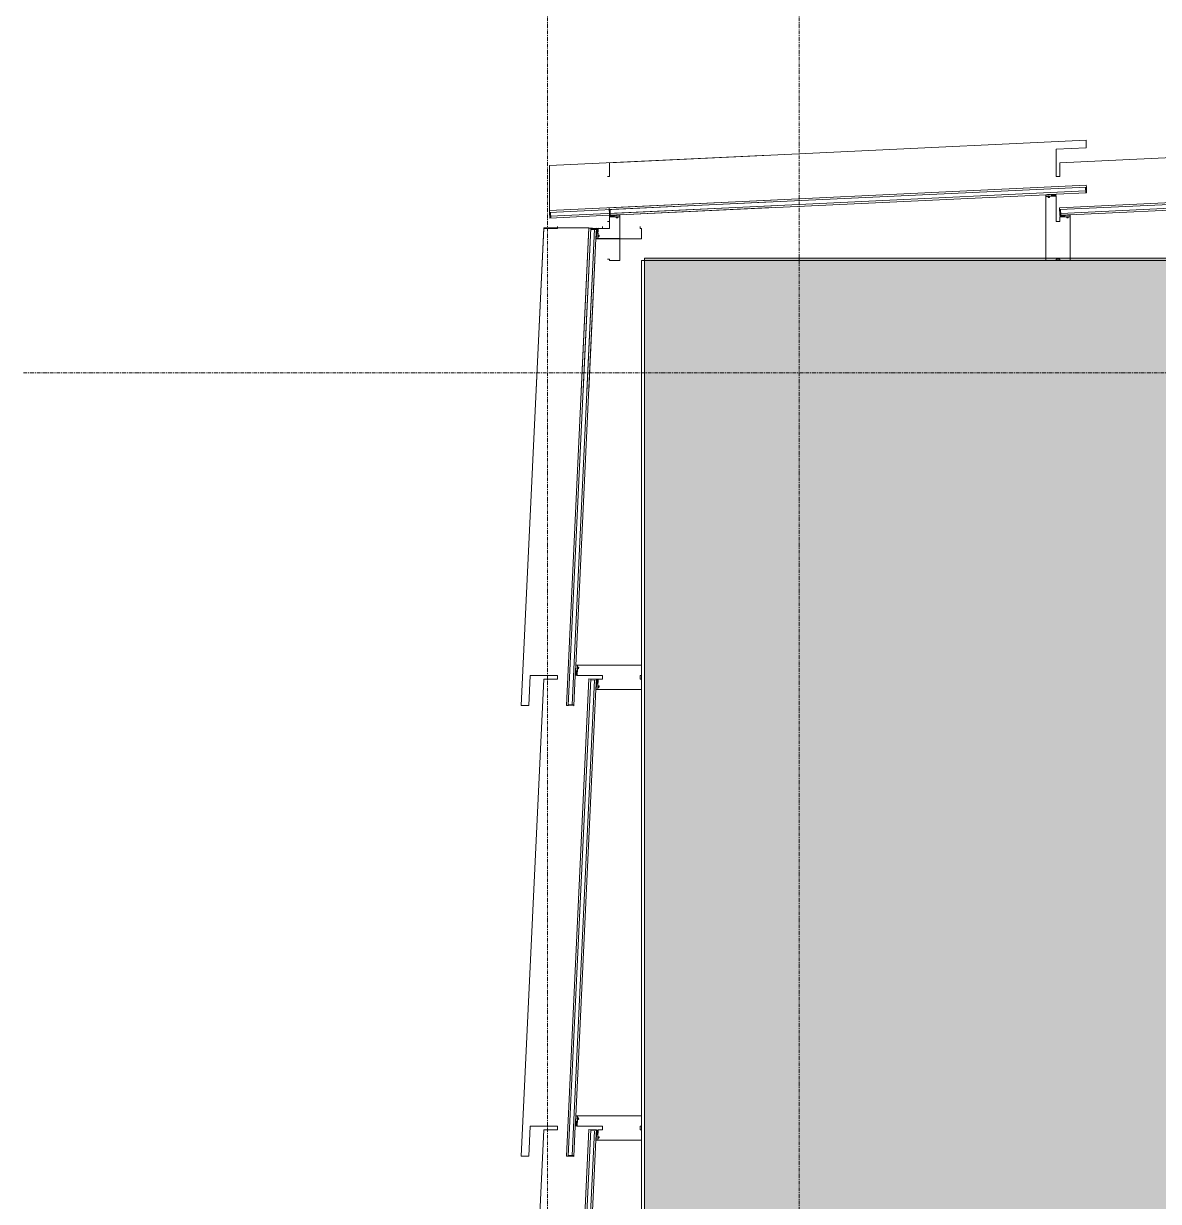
# Model space of a CAD drawing. Header units: inches. Extents: x -203 to 2905, y -968 to 768.
# Drawn here: x -203 to -51.9, y 454.9 to 611.7 of the extents above; entities that cross this region are included whole.
import ezdxf

# ---------------------------------------------------------------- set-up
doc = ezdxf.new("R2010")
doc.units = ezdxf.units.IN
doc.header["$MEASUREMENT"] = 0
doc.linetypes.add('Grid Line 1_2_', pattern=[0.875, 0.5, -0.125, 0.125, -0.125])
for name, color, linetype, lineweight in [('A-DETL-GENF', 92, 'Continuous', 9), ('A-DETL-THIN', 151, 'Continuous', 9), ('A-Glaz-Exst', 7, 'Continuous', 9), ('Jenner and Block 11fl_BB_dwg', 8, 'Continuous', 9), ('S-GRID', 1, 'Continuous', 9)]:
    doc.layers.add(name, color=color, linetype=linetype, lineweight=lineweight)

# ---------------------------------------------------------------- blocks, each defined once
blk = doc.blocks.new('Jenner and Block 11fl_BB_dwg_CW-60-5551900-LEVEL 11 CONSTRUCTION PLAN')
at = {"layer": 'A-Glaz-Exst'}
for p, q in [((12.2, 3.66), (9.21, -59.64)), ((12.71, 3.76), (9.71, -59.79)), ((12.7, 3.64), (11.95, 3.67)), ((11.38, -1.22), (11.47, -1.22)), ((11.38, -1.27), (11.46, -1.27)), ((11.51, -0.25), (11.47, -1.19)), ((11.69, -0.87), (11.49, -0.86)), ((11.68, -1.41), (11.69, -1.41)), ((11.68, -1.46), (11.68, -1.46)), ((11.68, -1.51), (11.68, -1.51)), ((11.68, -1.55), (11.68, -1.55)), ((11.69, -1.18), (11.7, -1.18)), ((11.69, -1.23), (11.7, -1.23)), ((11.69, -1.27), (11.69, -1.27)), ((11.69, -1.32), (11.69, -1.32)), ((11.69, -1.37), (11.69, -1.37)), ((11.7, -0.99), (11.71, -0.99)), ((11.7, -1.04), (11.7, -1.04)), ((11.7, -1.09), (11.7, -1.09)), ((11.7, -1.13), (11.7, -1.13)), ((11.71, -0.9), (11.71, -0.9)), ((11.71, -0.95), (11.71, -0.95)), ((2.96, -1.63), (11.5, -1.63)), ((11.67, -1.6), (11.68, -1.6)), ((8.67, -58.72), (8.75, -58.73)), ((8.67, -58.77), (8.75, -58.78)), ((8.94, -59.13), (8.74, -59.12)), ((8.96, -59.05), (8.97, -59.05)), ((8.96, -59.1), (8.96, -59.1)), ((8.97, -58.82), (8.98, -58.82)), ((8.97, -58.86), (8.97, -58.86)), ((8.97, -58.91), (8.97, -58.91)), ((8.97, -58.96), (8.97, -58.96)), ((8.96, -59), (8.97, -59)), ((8.98, -58.58), (8.99, -58.58)), ((8.98, -58.63), (8.99, -58.63)), ((8.98, -58.68), (8.98, -58.68)), ((8.98, -58.72), (8.98, -58.72)), ((8.98, -58.77), (8.98, -58.77)), ((8.99, -58.4), (9, -58.4)), ((8.99, -58.44), (8.99, -58.44)), ((8.99, -58.49), (8.99, -58.49)), ((8.99, -58.54), (8.99, -58.54)), ((8.96, -59.63), (9.71, -59.67))]:
    blk.add_line(p, q, dxfattribs=at)
at = {"layer": 'A-Glaz-Exst', "flags": 128}
for points in [[(9.95, -59.8), (12.95, 3.75), (12.7, 3.76), (11.95, 3.8), (11.76, -0.26), (11.7, -1.58), (9.02, -58.42), (8.96, -59.75), (9.95, -59.8)], [(14.14, 0), (14.14, -0.26), (17.76, -0.26), (17.95, 3.75), (18.96, 3.75), (15.96, -59.75), (14.14, -59.75), (14.14, -60)], [(2.96, -0.25), (3.14, -0.25), (3.14, 0)], [(11.56, -0.25), (8.14, -0.25), (8.14, 0), (8.14, -0.25)], [(11.44, -1.19), (11.42, -1.18), (11.42, -1.15), (11.35, -1.14), (11.32, -1.19), (11.31, -1.24), (11.32, -1.29), (11.34, -1.34), (11.41, -1.35), (11.41, -1.31), (11.44, -1.31)], [(11.49, -0.87), (11.47, -1.19), (11.41, -1.19), (11.41, -1.16), (11.38, -1.16), (11.33, -1.22), (11.32, -1.24), (11.33, -1.27), (11.37, -1.33), (11.4, -1.34), (11.4, -1.31), (11.47, -1.31), (11.46, -1.34)], [(11.45, -1.62), (11.47, -1.31), (11.45, -1.62), (11.65, -1.62)], [(8.97, -58.38), (8.71, -58.38), (2.96, -58.38), (2.96, -59.75), (2.96, -58.37)], [(8.75, -58.81), (8.71, -59.75), (8.14, -59.75), (8.14, -60)], [(8.72, -58.81), (8.7, -58.81), (8.7, -58.85), (8.62, -58.85), (8.6, -58.8), (8.6, -58.75), (8.61, -58.69), (8.63, -58.65), (8.71, -58.65), (8.71, -58.69), (8.73, -58.69)], [(8.74, -59.13), (8.75, -58.81), (8.69, -58.81), (8.68, -58.84), (8.65, -58.84), (8.61, -58.77), (8.61, -58.75), (8.62, -58.72), (8.66, -58.66), (8.69, -58.66), (8.69, -58.69), (8.76, -58.69), (8.77, -58.38)], [(8.76, -58.69), (8.77, -58.38), (8.76, -58.69), (8.76, -58.66)], [(2.96, -59.75), (3.14, -59.75), (3.14, -60)]]:
    blk.add_lwpolyline(points, dxfattribs=at)
at = {"layer": 'A-Glaz-Exst'}
for centre, radius, start, end in [((11.38, -1.25), 0.0249, 87.3555, 177.3555), ((11.38, -1.25), 0.0249, 177.3555, 267.3555), ((11.44, -1.16), 0.0305, 271.5516, 353.6896), ((11.43, -1.34), 0.0305, 1.0214, 83.1594), ((11.47, -1.25), 0.0249, 267.3555, 357.3555), ((11.47, -1.25), 0.0249, 357.3555, 87.3555), ((11.63, -0.5), 0.258, 238.8655, 297.0089), ((11.62, -0.6), 0.258, 238.8655, 297.0089), ((11.64, -0.31), 0.258, 238.8655, 297.0089), ((11.63, -0.41), 0.258, 238.8655, 297.0089), ((11.65, -0.03), 0.258, 238.8655, 297.0089), ((11.64, -0.12), 0.258, 238.8655, 297.0089), ((11.64, -0.22), 0.258, 238.8655, 297.0089), ((11.68, -1.53), 0.0234, 87.297, 267.297), ((11.69, -1.34), 0.0234, 87.297, 267.297), ((11.68, -1.44), 0.0234, 87.297, 267.297), ((11.7, -1.16), 0.0234, 87.297, 267.297), ((11.69, -1.25), 0.0234, 87.297, 267.297), ((11.7, -0.97), 0.0234, 87.297, 267.297), ((11.7, -1.06), 0.0234, 87.297, 267.297), ((11.68, -1.48), 0.0234, 267.297, 87.297), ((11.68, -1.58), 0.0234, 15.8834, 87.297), ((11.71, -0.88), 0.0234, 175.8685, 267.297), ((11.69, -1.3), 0.0234, 267.297, 87.297), ((11.69, -1.39), 0.0234, 267.297, 87.297), ((11.71, -1.02), 0.0234, 267.297, 87.297), ((11.7, -1.11), 0.0234, 267.297, 87.297), ((11.7, -1.2), 0.0234, 267.297, 87.297), ((11.71, -0.92), 0.0234, 267.297, 87.297), ((11.67, -1.62), 0.0234, 87.297, 177.7828), ((11.67, -1.62), 0.0234, 87.297, 177.2547), ((11.68, -1.58), 0.0238, 260.3836, 353.7904), ((11.68, -1.58), 0.0234, 267.297, 1.6464), ((8.67, -58.75), 0.0249, 87.3502, 177.3502), ((8.67, -58.75), 0.0249, 177.3502, 267.3502), ((8.72, -58.84), 0.0305, 1.0161, 83.1541), ((8.83, -59.72), 0.34, 65.4949, 108.6593), ((8.83, -59.81), 0.34, 66.2438, 109.3942), ((8.83, -59.89), 0.34, 67.0021, 110.133), ((8.73, -58.66), 0.0305, 271.5463, 353.6844), ((8.83, -59.55), 0.34, 63.9852, 107.2002), ((8.83, -59.64), 0.34, 64.7421, 107.928), ((8.75, -58.75), 0.0249, 357.3502, 87.3502), ((8.75, -58.75), 0.0249, 267.3502, 357.3502), ((8.97, -58.93), 0.0234, 87.3355, 267.3355), ((8.96, -59.03), 0.0234, 87.3355, 267.3355), ((8.96, -59.12), 0.0234, 87.3355, 193.174), ((8.98, -58.75), 0.0234, 87.3355, 267.3355), ((8.97, -58.84), 0.0234, 87.3355, 267.3355), ((8.99, -58.56), 0.0234, 87.3355, 267.3355), ((8.98, -58.65), 0.0234, 87.3355, 267.3355), ((8.96, -59.07), 0.0234, 267.3355, 87.3355), ((8.99, -58.37), 0.0234, 190.1274, 267.3355), ((8.99, -58.37), 0.0234, 190.6265, 267.3355), ((8.99, -58.47), 0.0234, 87.3355, 267.3355), ((8.97, -58.89), 0.0234, 267.3355, 87.3355), ((8.97, -58.98), 0.0234, 267.3355, 87.3355), ((8.98, -58.7), 0.0234, 267.3355, 87.3355), ((8.98, -58.79), 0.0234, 267.3355, 87.3355), ((9, -58.42), 0.0238, 0.8421, 94.2489), ((9, -58.42), 0.0234, 267.3355, 87.3355), ((8.99, -58.51), 0.0234, 267.3355, 87.3355), ((8.99, -58.61), 0.0234, 267.3355, 87.3355), ((8.83, -59.98), 0.34, 67.7305, 110.8758), ((8.83, -60.07), 0.34, 68.4686, 111.6228)]:
    blk.add_arc(centre, radius, start, end, dxfattribs=at)
blk = doc.blocks.new('Jenner and Block 11fl_BB_dwg_CW-60-V3-LEVEL 11 CONSTRUCTION PLAN')
at = {"layer": 'A-Glaz-Exst'}
for p, q in [((12.2, 3.66), (9.21, -59.64)), ((12.71, 3.76), (9.71, -59.79)), ((12.7, 3.64), (11.95, 3.67)), ((11.38, -1.22), (11.47, -1.22)), ((11.38, -1.27), (11.46, -1.27)), ((11.51, -0.25), (11.47, -1.19)), ((11.69, -0.87), (11.49, -0.86)), ((11.68, -1.41), (11.69, -1.41)), ((11.68, -1.46), (11.68, -1.46)), ((11.68, -1.51), (11.68, -1.51)), ((11.68, -1.55), (11.68, -1.55)), ((11.69, -1.18), (11.7, -1.18)), ((11.69, -1.23), (11.7, -1.23)), ((11.69, -1.27), (11.69, -1.27)), ((11.69, -1.32), (11.69, -1.32)), ((11.69, -1.37), (11.69, -1.37)), ((11.7, -0.99), (11.71, -0.99)), ((11.7, -1.04), (11.7, -1.04)), ((11.7, -1.09), (11.7, -1.09)), ((11.7, -1.13), (11.7, -1.13)), ((11.71, -0.9), (11.71, -0.9)), ((11.71, -0.95), (11.71, -0.95)), ((11.67, -1.6), (11.68, -1.6)), ((8.67, -58.72), (8.75, -58.73)), ((8.67, -58.77), (8.75, -58.78)), ((8.94, -59.13), (8.74, -59.12)), ((8.96, -59.05), (8.97, -59.05)), ((8.96, -59.1), (8.96, -59.1)), ((8.97, -58.82), (8.98, -58.82)), ((8.97, -58.86), (8.97, -58.86)), ((8.97, -58.91), (8.97, -58.91)), ((8.97, -58.96), (8.97, -58.96)), ((8.96, -59), (8.97, -59)), ((8.98, -58.58), (8.99, -58.58)), ((8.98, -58.63), (8.99, -58.63)), ((8.98, -58.68), (8.98, -58.68)), ((8.98, -58.72), (8.98, -58.72)), ((8.98, -58.77), (8.98, -58.77)), ((8.99, -58.4), (9, -58.4)), ((8.99, -58.44), (8.99, -58.44)), ((8.99, -58.49), (8.99, -58.49)), ((8.99, -58.54), (8.99, -58.54)), ((8.96, -59.63), (9.71, -59.67))]:
    blk.add_line(p, q, dxfattribs=at)
at = {"layer": 'A-Glaz-Exst', "flags": 128}
for points in [[(9.95, -59.8), (12.95, 3.75), (12.7, 3.76), (11.95, 3.8), (11.76, -0.26), (11.7, -1.58), (9.02, -58.42), (8.96, -59.75), (9.95, -59.8)], [(14.14, 0), (14.14, -0.26), (17.76, -0.26), (17.95, 3.75), (18.96, 3.75), (15.96, -59.75), (14.14, -59.75), (14.14, -60)], [(2.96, -0.25), (3.14, -0.25), (3.14, 0)], [(11.56, -0.25), (8.14, -0.25), (8.14, 0), (8.14, -0.25)], [(2.96, -1.63), (2.96, -0.25), (2.96, -1.63), (11.5, -1.63)], [(11.44, -1.19), (11.42, -1.18), (11.42, -1.15), (11.35, -1.14), (11.32, -1.19), (11.31, -1.24), (11.32, -1.29), (11.34, -1.34), (11.41, -1.35), (11.41, -1.31), (11.44, -1.31)], [(11.49, -0.87), (11.47, -1.19), (11.41, -1.19), (11.41, -1.16), (11.38, -1.16), (11.33, -1.22), (11.32, -1.24), (11.33, -1.27), (11.37, -1.33), (11.4, -1.34), (11.4, -1.31), (11.47, -1.31), (11.46, -1.34)], [(11.45, -1.62), (11.47, -1.31), (11.45, -1.62), (11.65, -1.62)], [(8.97, -58.38), (8.71, -58.38), (2.96, -58.38), (2.96, -59.75), (2.96, -58.37)], [(8.75, -58.81), (8.71, -59.75), (8.14, -59.75), (8.14, -60)], [(8.72, -58.81), (8.7, -58.81), (8.7, -58.85), (8.62, -58.85), (8.6, -58.8), (8.6, -58.75), (8.61, -58.69), (8.63, -58.65), (8.71, -58.65), (8.71, -58.69), (8.73, -58.69)], [(8.74, -59.13), (8.75, -58.81), (8.69, -58.81), (8.68, -58.84), (8.65, -58.84), (8.61, -58.77), (8.61, -58.75), (8.62, -58.72), (8.66, -58.66), (8.69, -58.66), (8.69, -58.69), (8.76, -58.69), (8.77, -58.38)], [(8.76, -58.69), (8.77, -58.38), (8.76, -58.69), (8.76, -58.66)], [(2.96, -59.75), (3.14, -59.75), (3.14, -60)]]:
    blk.add_lwpolyline(points, dxfattribs=at)
at = {"layer": 'A-Glaz-Exst'}
for centre, radius, start, end in [((11.38, -1.25), 0.0249, 87.3555, 177.3555), ((11.38, -1.25), 0.0249, 177.3555, 267.3555), ((11.44, -1.16), 0.0305, 271.5516, 353.6896), ((11.43, -1.34), 0.0305, 1.0214, 83.1594), ((11.47, -1.25), 0.0249, 267.3555, 357.3555), ((11.47, -1.25), 0.0249, 357.3555, 87.3555), ((11.63, -0.5), 0.258, 238.8655, 297.0089), ((11.62, -0.6), 0.258, 238.8655, 297.0089), ((11.64, -0.31), 0.258, 238.8655, 297.0089), ((11.63, -0.41), 0.258, 238.8655, 297.0089), ((11.65, -0.03), 0.258, 238.8655, 297.0089), ((11.64, -0.12), 0.258, 238.8655, 297.0089), ((11.64, -0.22), 0.258, 238.8655, 297.0089), ((11.68, -1.53), 0.0234, 87.297, 267.297), ((11.69, -1.34), 0.0234, 87.297, 267.297), ((11.68, -1.44), 0.0234, 87.297, 267.297), ((11.7, -1.16), 0.0234, 87.297, 267.297), ((11.69, -1.25), 0.0234, 87.297, 267.297), ((11.7, -0.97), 0.0234, 87.297, 267.297), ((11.7, -1.06), 0.0234, 87.297, 267.297), ((11.68, -1.48), 0.0234, 267.297, 87.297), ((11.68, -1.58), 0.0234, 15.8834, 87.297), ((11.71, -0.88), 0.0234, 175.8685, 267.297), ((11.69, -1.3), 0.0234, 267.297, 87.297), ((11.69, -1.39), 0.0234, 267.297, 87.297), ((11.71, -1.02), 0.0234, 267.297, 87.297), ((11.7, -1.11), 0.0234, 267.297, 87.297), ((11.7, -1.2), 0.0234, 267.297, 87.297), ((11.71, -0.92), 0.0234, 267.297, 87.297), ((11.67, -1.62), 0.0234, 87.297, 177.7828), ((11.67, -1.62), 0.0234, 87.297, 177.2547), ((11.68, -1.58), 0.0238, 260.3836, 353.7904), ((11.68, -1.58), 0.0234, 267.297, 1.6464), ((8.67, -58.75), 0.0249, 87.3502, 177.3502), ((8.67, -58.75), 0.0249, 177.3502, 267.3502), ((8.72, -58.84), 0.0305, 1.0161, 83.1541), ((8.83, -59.72), 0.34, 65.4949, 108.6593), ((8.83, -59.81), 0.34, 66.2438, 109.3942), ((8.83, -59.89), 0.34, 67.0021, 110.133), ((8.73, -58.66), 0.0305, 271.5463, 353.6844), ((8.83, -59.55), 0.34, 63.9852, 107.2002), ((8.83, -59.64), 0.34, 64.7421, 107.928), ((8.75, -58.75), 0.0249, 357.3502, 87.3502), ((8.75, -58.75), 0.0249, 267.3502, 357.3502), ((8.97, -58.93), 0.0234, 87.3355, 267.3355), ((8.96, -59.03), 0.0234, 87.3355, 267.3355), ((8.96, -59.12), 0.0234, 87.3355, 193.174), ((8.98, -58.75), 0.0234, 87.3355, 267.3355), ((8.97, -58.84), 0.0234, 87.3355, 267.3355), ((8.99, -58.56), 0.0234, 87.3355, 267.3355), ((8.98, -58.65), 0.0234, 87.3355, 267.3355), ((8.96, -59.07), 0.0234, 267.3355, 87.3355), ((8.99, -58.37), 0.0234, 190.1274, 267.3355), ((8.99, -58.37), 0.0234, 190.6265, 267.3355), ((8.99, -58.47), 0.0234, 87.3355, 267.3355), ((8.97, -58.89), 0.0234, 267.3355, 87.3355), ((8.97, -58.98), 0.0234, 267.3355, 87.3355), ((8.98, -58.7), 0.0234, 267.3355, 87.3355), ((8.98, -58.79), 0.0234, 267.3355, 87.3355), ((9, -58.42), 0.0238, 0.8421, 94.2489), ((9, -58.42), 0.0234, 267.3355, 87.3355), ((8.99, -58.51), 0.0234, 267.3355, 87.3355), ((8.99, -58.61), 0.0234, 267.3355, 87.3355), ((8.83, -59.98), 0.34, 67.7305, 110.8758), ((8.83, -60.07), 0.34, 68.4686, 111.6228)]:
    blk.add_arc(centre, radius, start, end, dxfattribs=at)
blk = doc.blocks.new('Jenner and Block 11fl_BB_dwg_CW-60-V2-LEVEL 11 CONSTRUCTION PLAN')
at = {"layer": 'A-Glaz-Exst'}
for p, q in [((12.2, 3.66), (9.21, -59.64)), ((12.71, 3.76), (9.71, -59.79)), ((12.7, 3.64), (11.95, 3.67)), ((11.38, -1.22), (11.47, -1.22)), ((11.38, -1.27), (11.46, -1.27)), ((11.51, -0.25), (11.47, -1.19)), ((11.69, -0.87), (11.49, -0.86)), ((11.68, -1.41), (11.69, -1.41)), ((11.68, -1.46), (11.68, -1.46)), ((11.68, -1.51), (11.68, -1.51)), ((11.68, -1.55), (11.68, -1.55)), ((11.69, -1.18), (11.7, -1.18)), ((11.69, -1.23), (11.7, -1.23)), ((11.69, -1.27), (11.69, -1.27)), ((11.69, -1.32), (11.69, -1.32)), ((11.69, -1.37), (11.69, -1.37)), ((11.7, -0.99), (11.71, -0.99)), ((11.7, -1.04), (11.7, -1.04)), ((11.7, -1.09), (11.7, -1.09)), ((11.7, -1.13), (11.7, -1.13)), ((11.71, -0.9), (11.71, -0.9)), ((11.71, -0.95), (11.71, -0.95)), ((11.67, -1.6), (11.68, -1.6)), ((8.67, -58.72), (8.75, -58.73)), ((8.67, -58.77), (8.75, -58.78)), ((8.94, -59.13), (8.74, -59.12)), ((8.96, -59.05), (8.97, -59.05)), ((8.96, -59.1), (8.96, -59.1)), ((8.97, -58.82), (8.98, -58.82)), ((8.97, -58.86), (8.97, -58.86)), ((8.97, -58.91), (8.97, -58.91)), ((8.97, -58.96), (8.97, -58.96)), ((8.96, -59), (8.97, -59)), ((8.98, -58.58), (8.99, -58.58)), ((8.98, -58.63), (8.99, -58.63)), ((8.98, -58.68), (8.98, -58.68)), ((8.98, -58.72), (8.98, -58.72)), ((8.98, -58.77), (8.98, -58.77)), ((8.99, -58.4), (9, -58.4)), ((8.99, -58.44), (8.99, -58.44)), ((8.99, -58.49), (8.99, -58.49)), ((8.99, -58.54), (8.99, -58.54)), ((8.96, -59.63), (9.71, -59.67))]:
    blk.add_line(p, q, dxfattribs=at)
at = {"layer": 'A-Glaz-Exst', "flags": 128}
for points in [[(9.95, -59.8), (12.95, 3.75), (12.7, 3.76), (11.95, 3.8), (11.76, -0.26), (11.7, -1.58), (9.02, -58.42), (8.96, -59.75), (9.95, -59.8)], [(14.14, 0), (14.14, -0.26), (17.76, -0.26), (17.95, 3.75), (18.96, 3.75), (15.96, -59.75), (14.14, -59.75), (14.14, -60)], [(2.96, -0.25), (3.14, -0.25), (3.14, 0)], [(11.56, -0.25), (8.14, -0.25), (8.14, 0), (8.14, -0.25)], [(2.96, -1.63), (2.96, -0.25), (2.96, -1.63), (11.5, -1.63)], [(11.44, -1.19), (11.42, -1.18), (11.42, -1.15), (11.35, -1.14), (11.32, -1.19), (11.31, -1.24), (11.32, -1.29), (11.34, -1.34), (11.41, -1.35), (11.41, -1.31), (11.44, -1.31)], [(11.49, -0.87), (11.47, -1.19), (11.41, -1.19), (11.41, -1.16), (11.38, -1.16), (11.33, -1.22), (11.32, -1.24), (11.33, -1.27), (11.37, -1.33), (11.4, -1.34), (11.4, -1.31), (11.47, -1.31), (11.46, -1.34)], [(11.45, -1.62), (11.47, -1.31), (11.45, -1.62), (11.65, -1.62)], [(8.97, -58.38), (8.71, -58.38), (2.96, -58.38), (2.96, -59.75), (2.96, -58.37)], [(8.75, -58.81), (8.71, -59.75), (8.14, -59.75), (8.14, -60)], [(8.72, -58.81), (8.7, -58.81), (8.7, -58.85), (8.62, -58.85), (8.6, -58.8), (8.6, -58.75), (8.61, -58.69), (8.63, -58.65), (8.71, -58.65), (8.71, -58.69), (8.73, -58.69)], [(8.74, -59.13), (8.75, -58.81), (8.69, -58.81), (8.68, -58.84), (8.65, -58.84), (8.61, -58.77), (8.61, -58.75), (8.62, -58.72), (8.66, -58.66), (8.69, -58.66), (8.69, -58.69), (8.76, -58.69), (8.77, -58.38)], [(8.76, -58.69), (8.77, -58.38), (8.76, -58.69), (8.76, -58.66)], [(2.96, -59.75), (3.14, -59.75), (3.14, -60)]]:
    blk.add_lwpolyline(points, dxfattribs=at)
at = {"layer": 'A-Glaz-Exst'}
for centre, radius, start, end in [((11.38, -1.25), 0.0249, 87.3555, 177.3555), ((11.38, -1.25), 0.0249, 177.3555, 267.3555), ((11.44, -1.16), 0.0305, 271.5516, 353.6896), ((11.43, -1.34), 0.0305, 1.0214, 83.1594), ((11.47, -1.25), 0.0249, 267.3555, 357.3555), ((11.47, -1.25), 0.0249, 357.3555, 87.3555), ((11.63, -0.5), 0.258, 238.8655, 297.0089), ((11.62, -0.6), 0.258, 238.8655, 297.0089), ((11.64, -0.31), 0.258, 238.8655, 297.0089), ((11.63, -0.41), 0.258, 238.8655, 297.0089), ((11.65, -0.03), 0.258, 238.8655, 297.0089), ((11.64, -0.12), 0.258, 238.8655, 297.0089), ((11.64, -0.22), 0.258, 238.8655, 297.0089), ((11.68, -1.53), 0.0234, 87.297, 267.297), ((11.69, -1.34), 0.0234, 87.297, 267.297), ((11.68, -1.44), 0.0234, 87.297, 267.297), ((11.7, -1.16), 0.0234, 87.297, 267.297), ((11.69, -1.25), 0.0234, 87.297, 267.297), ((11.7, -0.97), 0.0234, 87.297, 267.297), ((11.7, -1.06), 0.0234, 87.297, 267.297), ((11.68, -1.48), 0.0234, 267.297, 87.297), ((11.68, -1.58), 0.0234, 15.8834, 87.297), ((11.71, -0.88), 0.0234, 175.8685, 267.297), ((11.69, -1.3), 0.0234, 267.297, 87.297), ((11.69, -1.39), 0.0234, 267.297, 87.297), ((11.71, -1.02), 0.0234, 267.297, 87.297), ((11.7, -1.11), 0.0234, 267.297, 87.297), ((11.7, -1.2), 0.0234, 267.297, 87.297), ((11.71, -0.92), 0.0234, 267.297, 87.297), ((11.67, -1.62), 0.0234, 87.297, 177.7828), ((11.67, -1.62), 0.0234, 87.297, 177.2547), ((11.68, -1.58), 0.0238, 260.3836, 353.7904), ((11.68, -1.58), 0.0234, 267.297, 1.6464), ((8.67, -58.75), 0.0249, 87.3502, 177.3502), ((8.67, -58.75), 0.0249, 177.3502, 267.3502), ((8.72, -58.84), 0.0305, 1.0161, 83.1541), ((8.83, -59.72), 0.34, 65.4949, 108.6593), ((8.83, -59.81), 0.34, 66.2438, 109.3942), ((8.83, -59.89), 0.34, 67.0021, 110.133), ((8.73, -58.66), 0.0305, 271.5463, 353.6844), ((8.83, -59.55), 0.34, 63.9852, 107.2002), ((8.83, -59.64), 0.34, 64.7421, 107.928), ((8.75, -58.75), 0.0249, 357.3502, 87.3502), ((8.75, -58.75), 0.0249, 267.3502, 357.3502), ((8.97, -58.93), 0.0234, 87.3355, 267.3355), ((8.96, -59.03), 0.0234, 87.3355, 267.3355), ((8.96, -59.12), 0.0234, 87.3355, 193.174), ((8.98, -58.75), 0.0234, 87.3355, 267.3355), ((8.97, -58.84), 0.0234, 87.3355, 267.3355), ((8.99, -58.56), 0.0234, 87.3355, 267.3355), ((8.98, -58.65), 0.0234, 87.3355, 267.3355), ((8.96, -59.07), 0.0234, 267.3355, 87.3355), ((8.99, -58.37), 0.0234, 190.1274, 267.3355), ((8.99, -58.37), 0.0234, 190.6265, 267.3355), ((8.99, -58.47), 0.0234, 87.3355, 267.3355), ((8.97, -58.89), 0.0234, 267.3355, 87.3355), ((8.97, -58.98), 0.0234, 267.3355, 87.3355), ((8.98, -58.7), 0.0234, 267.3355, 87.3355), ((8.98, -58.79), 0.0234, 267.3355, 87.3355), ((9, -58.42), 0.0238, 0.8421, 94.2489), ((9, -58.42), 0.0234, 267.3355, 87.3355), ((8.99, -58.51), 0.0234, 267.3355, 87.3355), ((8.99, -58.61), 0.0234, 267.3355, 87.3355), ((8.83, -59.98), 0.34, 67.7305, 110.8758), ((8.83, -60.07), 0.34, 68.4686, 111.6228)]:
    blk.add_arc(centre, radius, start, end, dxfattribs=at)
blk = doc.blocks.new('Jenner and Block 11fl_BB_dwg-4752473-LEVEL 11 CONSTRUCTION PLAN')
at = {"layer": 'A-Glaz-Exst'}
for p, q in [((-132.88, 586.52), (-132.84, 585.77)), ((-132.85, 586.03), (-103.42, 587.42)), ((-132.82, 586.02), (-132.81, 585.77)), ((-124.08, 585.94), (-125.02, 585.9)), ((-124.39, 586.13), (-124.38, 585.93)), ((-124.36, 586.15), (-124.36, 586.15)), ((-124.32, 586.15), (-124.32, 586.16)), ((-124.27, 586.15), (-124.27, 586.16)), ((-124.22, 586.16), (-124.22, 586.16)), ((-124.18, 586.16), (-124.18, 586.16)), ((-124.13, 586.16), (-124.13, 586.16)), ((-124.08, 586.16), (-124.08, 586.17)), ((-124.04, 586.17), (-124.04, 586.17)), ((-124.04, 585.86), (-124.04, 585.94)), ((-123.99, 586.17), (-123.99, 586.17)), ((-123.99, 585.86), (-123.99, 585.94)), ((-123.94, 586.17), (-123.94, 586.17)), ((-123.9, 586.17), (-123.9, 586.18)), ((-123.85, 586.17), (-123.85, 586.18)), ((-123.8, 586.18), (-123.8, 586.18)), ((-123.76, 586.18), (-123.76, 586.18)), ((-123.71, 586.18), (-123.71, 586.18)), ((-123.66, 586.18), (-123.66, 586.19)), ((-127.5, 584.44), (-128.53, 562.72)), ((-127.01, 584.3), (-128.02, 562.72)), ((-127.51, 584.33), (-126.76, 584.29)), ((-127.01, 584.27), (-126.76, 584.26)), ((-126.77, 583.39), (-126.78, 583.39)), ((-126.78, 583.34), (-126.78, 583.34)), ((-126.78, 583.29), (-126.78, 583.29)), ((-126.76, 583.62), (-126.77, 583.62)), ((-126.76, 583.57), (-126.77, 583.57)), ((-126.77, 583.53), (-126.77, 583.53)), ((-126.77, 583.48), (-126.77, 583.48)), ((-126.77, 583.43), (-126.77, 583.43)), ((-126.76, 583.76), (-126.76, 583.76)), ((-126.76, 583.71), (-126.76, 583.71)), ((-126.76, 583.67), (-126.76, 583.67)), ((-126.73, 583.79), (-126.53, 583.78)), ((-126.47, 583.39), (-126.55, 583.39)), ((-126.46, 583.44), (-126.54, 583.44)), ((-126.78, 583.2), (-126.79, 583.2)), ((-126.78, 583.15), (-126.79, 583.15)), ((-126.79, 583.11), (-126.79, 583.11)), ((-126.79, 583.06), (-126.79, 583.06)), ((-126.78, 583.25), (-126.78, 583.25))]:
    blk.add_line(p, q, dxfattribs=at)
at = {"layer": 'A-Glaz-Exst', "flags": 128}
for points in [[(-103.74, 594.15), (-133.01, 592.77), (-133.01, 586.77), (-103.46, 588.16)], [(-133.01, 586.76), (-133, 586.52), (-103.45, 587.92)], [(-133, 586.52), (-132.96, 585.77), (-125.02, 586.15)], [(-126.55, 583.48), (-126.5, 584.41), (-125.02, 584.41), (-125.02, 586.14), (-123.69, 586.21), (-103.41, 587.17)], [(-126.77, 583.04), (-126.5, 583.04), (-123.64, 583.04), (-123.64, 585.9), (-123.64, 586.16)], [(-124.39, 585.93), (-124.08, 585.94), (-124.08, 585.88), (-124.1, 585.87), (-124.1, 585.84), (-124.03, 585.8), (-124.01, 585.8), (-123.99, 585.81), (-123.93, 585.85), (-123.93, 585.88), (-123.96, 585.88), (-123.96, 585.95), (-123.64, 585.96)], [(-124.08, 585.91), (-124.08, 585.89), (-124.12, 585.89), (-124.11, 585.81), (-124.06, 585.79), (-124.01, 585.79), (-123.96, 585.8), (-123.91, 585.82), (-123.92, 585.9), (-123.95, 585.9), (-123.96, 585.92)], [(-123.96, 585.95), (-123.64, 585.96), (-123.96, 585.95), (-123.93, 585.95)], [(-134.77, 562.85), (-133.75, 584.46), (-127.75, 584.46), (-128.78, 562.72)], [(-127.77, 562.72), (-126.81, 583.08), (-126.75, 584.41), (-127.75, 584.46)], [(-126.53, 583.79), (-126.55, 583.48), (-126.48, 583.47), (-126.48, 583.5), (-126.45, 583.5), (-126.41, 583.43), (-126.4, 583.41), (-126.41, 583.39), (-126.46, 583.32), (-126.49, 583.32), (-126.49, 583.35), (-126.55, 583.36), (-126.57, 583.04)], [(-126.55, 583.36), (-126.57, 583.04), (-126.55, 583.36), (-126.55, 583.33)], [(-126.52, 583.48), (-126.5, 583.48), (-126.49, 583.51), (-126.42, 583.51), (-126.4, 583.46), (-126.39, 583.41), (-126.4, 583.36), (-126.43, 583.31), (-126.5, 583.31), (-126.5, 583.35), (-126.52, 583.35)], [(-120.75, 406.96), (-120.75, 580.15), (112.42, 580.15)]]:
    blk.add_lwpolyline(points, dxfattribs=at)
at = {"layer": 'A-Glaz-Exst'}
for centre, radius, start, end in [((-125.33, 586.02), 0.34, 338.3772, 21.5314), ((-125.25, 586.02), 0.34, 339.1242, 22.2695), ((-125.16, 586.02), 0.34, 339.867, 22.9979), ((-125.08, 586.02), 0.34, 340.6058, 23.7562), ((-124.99, 586.02), 0.34, 341.3407, 24.5051), ((-124.9, 586.02), 0.34, 342.072, 25.2579), ((-124.82, 586.02), 0.34, 342.7998, 26.0148), ((-124.39, 586.15), 0.0234, 256.826, 2.6645), ((-124.34, 586.15), 0.0234, 2.6645, 182.6645), ((-124.29, 586.15), 0.0234, 182.6645, 2.6645), ((-124.25, 586.16), 0.0234, 2.6645, 182.6645), ((-124.2, 586.16), 0.0234, 182.6645, 2.6645), ((-124.15, 586.16), 0.0234, 2.6645, 182.6645), ((-124.11, 586.16), 0.0234, 182.6645, 2.6645), ((-124.11, 585.91), 0.0305, 6.8459, 88.9839), ((-124.06, 586.17), 0.0234, 2.6645, 182.6645), ((-124.01, 586.17), 0.0234, 182.6645, 2.6645), ((-124.02, 585.94), 0.0249, 92.6498, 182.6498), ((-124.01, 585.86), 0.0249, 182.6498, 272.6498), ((-124.02, 585.94), 0.0249, 2.6498, 92.6498), ((-124.01, 585.86), 0.0249, 272.6498, 2.6498), ((-123.97, 586.17), 0.0234, 2.6645, 182.6645), ((-123.92, 585.92), 0.0305, 96.3156, 178.4537), ((-123.92, 586.17), 0.0234, 182.6645, 2.6645), ((-123.87, 586.18), 0.0234, 2.6645, 182.6645), ((-123.83, 586.18), 0.0234, 182.6645, 2.6645), ((-123.78, 586.18), 0.0234, 2.6645, 182.6645), ((-123.73, 586.18), 0.0234, 182.6645, 2.6645), ((-123.69, 586.19), 0.0234, 2.6645, 182.6645), ((-123.69, 586.18), 0.0238, 355.7511, 89.1579), ((-123.64, 586.18), 0.0234, 182.6645, 259.8726), ((-123.64, 586.18), 0.0234, 182.6645, 259.3735), ((-127.22, 585.12), 0.878, 250.8934, 283.712), ((-126.78, 583.27), 0.0234, 87.3355, 267.3355), ((-126.77, 583.46), 0.0234, 87.3355, 267.3355), ((-126.78, 583.36), 0.0234, 87.3355, 267.3355), ((-126.76, 583.64), 0.0234, 87.3355, 267.3355), ((-126.77, 583.55), 0.0234, 87.3355, 267.3355), ((-126.63, 584.21), 0.34, 243.9852, 287.2002), ((-126.76, 583.74), 0.0234, 87.3355, 267.3355), ((-126.78, 583.32), 0.0234, 267.3355, 87.3355), ((-126.63, 584.39), 0.34, 245.4949, 288.6593), ((-126.63, 584.3), 0.34, 244.7421, 287.928), ((-126.77, 583.5), 0.0234, 267.3355, 87.3355), ((-126.77, 583.41), 0.0234, 267.3355, 87.3355), ((-126.63, 584.64), 0.34, 247.7305, 290.8758), ((-126.63, 584.56), 0.34, 247.0021, 290.133), ((-126.63, 584.47), 0.34, 246.2438, 289.3942), ((-126.75, 583.79), 0.0234, 267.3355, 13.174), ((-126.76, 583.69), 0.0234, 267.3355, 87.3355), ((-126.76, 583.6), 0.0234, 267.3355, 87.3355), ((-126.63, 584.73), 0.34, 248.4686, 291.6228), ((-126.55, 583.42), 0.0249, 87.3502, 177.3502), ((-126.55, 583.42), 0.0249, 177.3502, 267.3502), ((-126.52, 583.32), 0.0305, 91.5463, 173.6844), ((-126.51, 583.51), 0.0305, 181.0161, 263.1541), ((-126.46, 583.41), 0.0249, 267.3502, 357.3502), ((-126.46, 583.41), 0.0249, 357.3502, 87.3502), ((-126.79, 583.18), 0.0234, 87.3355, 267.3355), ((-126.79, 583.08), 0.0234, 87.3355, 267.3355), ((-126.79, 583.08), 0.0238, 180.8421, 274.2489), ((-126.79, 583.13), 0.0234, 267.3355, 87.3355), ((-126.79, 583.04), 0.0234, 10.1274, 87.3355), ((-126.79, 583.04), 0.0234, 10.6265, 87.3355), ((-126.78, 583.22), 0.0234, 267.3355, 87.3355)]:
    blk.add_arc(centre, radius, start, end, dxfattribs=at)
at = {"extrusion": (0, 0, -1), "zscale": -1, "rotation": 90.00000000000001}
for p in [(65.27, 577.19), (5.27, 577.19)]:
    blk.add_blockref('Jenner and Block 11fl_BB_dwg_CW-60-V2-LEVEL 11 CONSTRUCTION PLAN', p, dxfattribs=at)
at = {"rotation": 180}
for name, p in [('Jenner and Block 11fl_BB_dwg_CW-60-V3-LEVEL 11 CONSTRUCTION PLAN', (-117.8, 524.65)), ('Jenner and Block 11fl_BB_dwg_CW-60-V3-LEVEL 11 CONSTRUCTION PLAN', (-117.8, 464.65)), ('Jenner and Block 11fl_BB_dwg_CW-60-5551900-LEVEL 11 CONSTRUCTION PLAN', (-117.8, 404.65))]:
    blk.add_blockref(name, p, dxfattribs=at)

msp = doc.modelspace()

# ---------------------------------------------------------------- hatches: boundary and pattern name
at = {"layer": 'A-DETL-GENF'}
h = msp.add_hatch(color=9, dxfattribs=at)
h.paths.add_polyline_path([(131.76, -847.99), (290.55, -780.58), (225.58, -627.57), (209.01, -634.6), (202.64, -619.58), (206.9, -617.78), (211.46, -628.54), (296.14, -592.58), (297.95, -596.84), (229.84, -625.76), (294.8, -778.77), (401.29, -733.56), (336.32, -580.55), (334.77, -581.21), (332.96, -576.95), (428.69, -536.31), (430.5, -540.56), (340.58, -578.74), (405.55, -731.76), (515.31, -685.15), (511.69, -685.15), (511.69, -619.4), (491.89, -619.4), (491.89, -612.4), (492.01, -612.4), (492.01, -532.94), (471.73, -532.94), (471.73, -523.06), (467.32, -524.93), (465.51, -520.68), (471.73, -518.03), (471.73, -508.94), (497.51, -508.94), (497.51, -514.94), (537.51, -514.94), (537.51, -508.94), (555.67, -508.94), (555.67, -394.75), (560.61, -394.75), (560.61, -346.75), (555.67, -346.75), (555.67, -249.98), (575.84, -249.98), (575.84, -160.84), (555.74, -160.84), (555.74, 0.66), (596.73, 0.66), (596.73, -16.34), (638.73, -16.34), (638.73, 0.66), (700.73, 0.66), (700.73, -16.34), (742.73, -16.34), (742.73, 0.66), (804.73, 0.66), (804.73, -16.34), (846.73, -16.34), (846.73, 0.66), (908.73, 0.66), (908.73, -16.34), (950.73, -16.34), (950.73, 0.66), (993.73, 0.66), (993.73, -121.34), (988.17, -121.34), (988.17, -199.94), (988.73, -199.94), (988.73, -160.97), (993.73, -160.97), (993.73, -227.33), (967.61, -227.33), (967.61, -227.44), (965.73, -227.44), (965.73, -267.44), (967.61, -267.44), (967.61, -342.44), (968.74, -342.44), (968.74, -337.81), (970.74, -337.81), (970.74, -342.44), (1010.74, -342.44), (1010.74, -337.81), (1090.73, -337.81), (1090.73, -342.44), (1178.73, -342.44), (1178.73, -337.81), (1330.73, -337.81), (1330.73, -342.44), (1247.36, -342.44), (1247.36, -499.31), (1266.73, -499.31), (1266.73, -523.31), (1247.36, -523.31), (1247.36, -524.65), (1372.42, -524.65), (1372.42, -342.44), (1370.73, -342.44), (1370.73, -337.81), (1378.73, -337.81), (1378.73, -342.44), (1377.05, -342.44), (1377.05, -524.65), (1492.42, -524.65), (1492.42, -342.44), (1418.73, -342.44), (1418.73, -337.81), (1497.05, -337.81), (1497.05, -372.91), (1498.73, -372.91), (1498.73, -377.54), (1497.05, -377.54), (1497.05, -524.65), (1723.7, -524.65), (1723.7, -372.91), (1723.3, -372.91), (1723.3, -377.54), (1538.73, -377.54), (1538.73, -372.91), (1552.42, -372.91), (1552.42, 120.98), (1556.17, 120.98), (1556.17, -1.34), (1582.73, -1.34), (1582.73, -12.96), (1723.7, -12.96), (1723.7, 162.67), (1556.17, 162.67), (1556.17, 160.98), (1552.42, 160.98), (1552.42, 168.98), (1556.17, 168.98), (1556.17, 167.29), (1723.7, 167.29), (1723.7, 284.95), (1723.3, 284.95), (1723.3, 338.96), (1556.17, 338.96), (1556.17, 208.98), (1552.42, 208.98), (1552.42, 343.59), (1723.3, 343.59), (1723.3, 351.59), (1732.42, 351.59), (1732.42, 355.59), (1737.05, 355.59), (1737.05, 351.59), (1910.23, 351.59), (1910.23, 580.43), (1737.05, 580.43), (1737.05, 395.59), (1732.42, 395.59), (1732.42, 418.96), (1730.73, 418.96), (1730.73, 423.59), (1732.42, 423.59), (1732.42, 580.43), (1617.05, 580.43), (1617.05, 406.96), (1661.42, 406.96), (1661.42, 423.59), (1690.73, 423.59), (1690.73, 418.96), (1666.05, 418.96), (1666.05, 402.34), (1610.73, 402.34), (1610.73, 406.96), (1612.42, 406.96), (1612.42, 580.43), (1497.05, 580.43), (1497.05, 406.96), (1570.73, 406.96), (1570.73, 402.34), (1418.73, 402.34), (1418.73, 406.96), (1492.42, 406.96), (1492.42, 580.43), (1377.05, 580.43), (1377.05, 406.96), (1378.73, 406.96), (1378.73, 402.34), (1298.73, 402.34), (1298.73, 406.96), (1372.42, 406.96), (1372.42, 580.43), (1257.05, 580.43), (1257.05, 577.15), (1266.73, 577.15), (1266.73, 553.15), (1257.05, 553.15), (1257.05, 406.96), (1258.73, 406.96), (1258.73, 402.34), (1250.73, 402.34), (1250.73, 406.96), (1252.42, 406.96), (1252.42, 553.15), (1242.73, 553.15), (1242.73, 577.15), (1252.42, 577.15), (1252.42, 580.43), (1137.05, 580.43), (1137.05, 406.96), (1210.73, 406.96), (1210.73, 402.34), (998.73, 402.34), (998.73, 406.96), (1132.42, 406.96), (1132.42, 580.43), (957.05, 580.43), (957.05, 577.15), (966.73, 577.15), (966.73, 553.15), (957.05, 553.15), (957.05, 406.96), (958.73, 406.96), (958.73, 402.34), (950.73, 402.34), (950.73, 406.96), (952.42, 406.96), (952.42, 553.15), (942.73, 553.15), (942.73, 577.15), (952.42, 577.15), (952.42, 580.43), (837.05, 580.43), (837.05, 406.96), (910.73, 406.96), (910.73, 402.34), (830.73, 402.34), (830.73, 406.96), (832.42, 406.96), (832.42, 580.43), (657.05, 580.43), (657.05, 406.96), (790.73, 406.96), (790.73, 402.34), (518.73, 402.34), (518.73, 406.96), (652.42, 406.96), (652.42, 580.43), (477.05, 580.43), (477.05, 406.96), (478.73, 406.96), (478.73, 402.34), (470.73, 402.34), (470.73, 406.96), (472.42, 406.96), (472.42, 580.43), (357.05, 580.43), (357.05, 406.96), (430.73, 406.96), (430.73, 402.34), (278.73, 402.34), (278.73, 406.96), (352.42, 406.96), (352.42, 580.43), (237.05, 580.43), (237.05, 577.15), (246.73, 577.15), (246.73, 553.15), (237.05, 553.15), (237.05, 406.96), (238.73, 406.96), (238.73, 402.34), (230.73, 402.34), (230.73, 406.96), (232.42, 406.96), (232.42, 553.15), (222.73, 553.15), (222.73, 577.15), (232.42, 577.15), (232.42, 580.43), (117.05, 580.43), (117.05, 406.96), (190.73, 406.96), (190.73, 402.34), (112.42, 402.34), (112.42, 418.96), (110.73, 418.96), (110.73, 423.59), (112.42, 423.59), (112.42, 580.43), (-120.35, 580.43), (-120.35, 406.96), (52.42, 406.96), (52.42, 423.59), (70.73, 423.59), (70.73, 418.96), (57.05, 418.96), (57.05, 328.65), (52.42, 328.65), (52.42, 402.34), (-120.35, 402.34), (-120.35, 286.96), (52.42, 286.96), (52.42, 288.65), (57.05, 288.65), (57.05, 280.65), (52.42, 280.65), (52.42, 282.34), (-120.35, 282.34), (-120.35, 166.96), (52.42, 166.96), (52.42, 240.65), (57.05, 240.65), (57.05, 160.65), (52.42, 160.65), (52.42, 162.34), (-120.35, 162.34), (-120.35, 0.55), (-80.76, 0.55), (-80.76, -13.04), (52.42, -13.04), (52.45, 120.65), (57.05, 120.65), (57.05, -19.35), (52.42, -19.35), (52.42, -17.66), (-80.76, -17.66), (-80.76, -30.95), (-120.35, -30.95), (-120.35, -193.04), (52.42, -193.04), (52.42, -59.35), (57.05, -59.35), (57.05, -218.77), (71.25, -252.22), (66.99, -254.03), (52.42, -219.71), (52.42, -197.66), (-120.35, -197.66), (-120.35, -254.17), (-75.11, -360.73), (83.67, -293.32), (82.62, -290.84), (86.88, -289.04), (141.98, -418.82), (137.73, -420.63), (85.48, -297.58), (-73.3, -364.99), (-4.77, -526.42), (-2.44, -525.43), (-6.07, -516.89), (16.02, -507.51), (19.65, -516.05), (154.02, -459), (153.36, -457.45), (157.61, -455.64), (160.74, -463.01), (156.48, -464.81), (155.82, -463.26), (21.46, -520.31), (25.4, -529.6), (3.31, -538.98), (-0.64, -529.69), (-2.96, -530.67), (42.33, -637.33), (201.11, -569.92), (172.12, -501.63), (176.37, -499.83), (207.17, -572.37), (190.6, -579.41), (191.26, -580.96), (187.01, -582.77), (186.35, -581.21), (44.13, -641.59), (118.32, -816.32)], flags=0)
h.paths.add_polyline_path([(225.76, -805.76), (216.38, -783.67), (238.47, -774.29), (247.85, -796.38), (232.98, -802.69)], flags=0)
h.paths.add_polyline_path([(446.67, -711.97), (437.29, -689.88), (459.38, -680.5), (468.76, -702.59), (455.33, -708.29)], flags=0)
h.paths.add_polyline_path([(516.31, -684.73), (516.73, -684.55), (516.73, -619.4), (516.31, -619.4), (516.31, -684.66)], flags=0)
h.paths.add_polyline_path([(259.55, -539.27), (242.89, -500.03), (350.11, -454.51), (225.01, -159.89), (118.32, -205.39), (108.25, -181.68), (108.25, 0.59), (112.87, 0.59), (112.87, -27.03), (206.42, -27.03), (206.42, 0.59), (264.73, 0.59), (264.73, -4.04), (263.05, -4.04), (263.05, -31.65), (237.05, -31.65), (237.05, -151.81), (370.42, -151.81), (370.42, -4.04), (304.73, -4.04), (304.73, 0.59), (498.05, 0.59), (498.05, -98.13), (493.42, -98.13), (493.42, -4.04), (375.05, -4.04), (375.05, -151.81), (493.42, -151.81), (493.42, -138.13), (498.05, -138.13), (498.05, -157.13), (493.42, -157.13), (493.42, -156.44), (432.05, -156.44), (432.05, -196.81), (493.42, -196.81), (493.42, -196.13), (498.05, -196.13), (498.05, -296.13), (493.42, -296.13), (493.42, -229.44), (466.42, -229.44), (466.42, -201.44), (306.4, -201.44), (306.4, -156.44), (237.05, -156.44), (237.05, -179.26), (304.36, -337.81), (493.42, -337.81), (493.42, -336.13), (498.05, -336.13), (498.05, -448.88), (416.5, -483.5), (414.7, -479.24), (493.42, -445.81), (493.42, -342.44), (306.32, -342.44), (372.09, -497.33), (377.88, -494.87), (379.69, -499.13), (370.67, -502.95), (356.99, -470.74), (283.74, -501.84), (293.51, -524.85), (259.81, -539.16)], flags=0)
h.paths.add_polyline_path([(259.81, -534.13), (287.44, -522.4), (274.4, -491.68), (246.77, -503.41), (249.74, -510.4), (271.83, -501.02), (281.21, -523.11), (259.11, -532.49), (259.55, -533.51)], flags=0)
h.paths.add_polyline_path([(963.74, -524.65), (967.61, -524.65), (967.61, -523.31), (943.94, -523.31), (943.94, -499.31), (967.61, -499.31), (967.61, -457.44), (965.73, -457.44), (965.73, -499.09), (942.73, -499.09), (942.73, -524.65), (963.23, -524.65)], flags=0)
h.paths.add_polyline_path([(1566.73, -523.31), (1542.73, -523.31), (1542.73, -499.31), (1566.73, -499.31)], flags=0)
h.paths.add_polyline_path([(281.93, -497.58), (355.19, -466.48), (351.91, -458.77), (278.66, -489.87), (279.43, -491.68)], flags=0)
h.paths.add_polyline_path([(560.17, -441.94), (560.61, -441.94), (560.61, -437.31), (560.17, -437.31)], flags=0)
h.paths.add_polyline_path([(1042.55, -276.86), (1037.92, -276.86), (1037.92, -158.54), (1086.73, -158.54), (1086.73, -163.17), (1042.55, -163.17), (1042.55, -254.42)], flags=0)
h.paths.add_polyline_path([(1374.73, -276.73), (1374.73, -276.11), (1372.42, -276.11), (1372.42, -163.17), (1340.73, -163.17), (1340.73, -158.54), (1372.42, -158.54), (1372.42, -4.04), (1283.05, -4.04), (1283.05, -33.04), (1272.05, -33.04), (1272.05, -158.54), (1304.73, -158.54), (1304.73, -163.17), (1122.73, -163.17), (1122.73, -158.54), (1159.42, -158.54), (1159.42, -156.86), (1164.05, -156.86), (1164.05, -158.54), (1267.42, -158.54), (1267.42, -33.04), (1223.42, -33.04), (1223.42, -4.04), (1164.05, -4.04), (1164.05, -116.86), (1159.42, -116.86), (1159.42, -97.17), (1037.92, -97.17), (1037.92, -90.86), (1042.55, -90.86), (1042.55, -92.54), (1159.42, -92.54), (1159.42, -4.04), (1042.55, -4.04), (1042.55, -50.86), (1037.92, -50.86), (1037.92, 0.59), (1491.05, 0.59), (1491.05, -5.73), (1486.42, -5.73), (1486.42, -4.04), (1377.05, -4.04), (1377.05, -103.21), (1486.42, -103.21), (1486.42, -45.73), (1491.05, -45.73), (1491.05, -276.73), (1377.05, -276.73)], flags=0)
h.paths.add_polyline_path([(471.05, -224.81), (471.73, -224.81), (471.73, -201.44), (471.05, -201.44), (471.05, -216.75)], flags=0)
h.paths.add_polyline_path([(968.13, -222.33), (968.13, -204.94), (967.61, -204.94), (967.61, -222.33)], flags=0)
h.paths.add_polyline_path([(350.11, -196.81), (427.42, -196.81), (427.42, -156.44), (311.03, -156.44), (311.03, -196.81)], flags=0)
h.paths.add_polyline_path([(232.42, -168.37), (232.42, -157.68), (228.58, -159.32), (231.55, -166.31)], flags=0)
h.paths.add_polyline_path([(1304.83, -164.92), (1304.83, -163.17), (1340.64, -163.17), (1340.64, -164.92), (1317.1, -164.92)], flags=0)
h.paths.add_polyline_path([(1122.64, -164.92), (1086.83, -164.92), (1086.83, -163.17), (1122.64, -163.17)], flags=0)
h.paths.add_polyline_path([(1272.05, -28.41), (1278.42, -28.41), (1278.42, -4.04), (1268.73, -4.04), (1268.73, -28.41)], flags=0)
h.paths.add_polyline_path([(1240.73, -28.41), (1240.73, -4.04), (1228.05, -4.04), (1228.05, -28.41)], flags=0)
h.paths.add_polyline_path([(-120.35, -27.45), (-84.26, -27.45), (-84.26, -27.34), (-117.75, -27.34), (-117.75, -17.66), (-120.35, -17.66), (-120.35, -27.34)], flags=0)
h.paths.add_polyline_path([(258.42, -27.03), (258.42, -4.04), (248.73, -4.04), (248.73, -27.03)], flags=0)
h.paths.add_polyline_path([(211.05, -27.03), (220.73, -27.03), (220.73, -4.04), (211.05, -4.04)], flags=0)
h.paths.add_polyline_path([(-117.75, -13.04), (-117.75, -2.95), (-120.35, -2.95), (-120.35, -13.04)], flags=0)
h.paths.add_polyline_path([(558.48, 71.96), (430.42, 71.96), (430.42, 101.59), (435.05, 101.59), (435.05, 76.59), (554.98, 76.59), (554.98, 221.96), (396.05, 221.96), (396.05, 146.59), (432.73, 146.59), (432.73, 141.96), (354.73, 141.96), (354.73, 146.59), (378.73, 146.59), (378.73, 221.96), (266.05, 221.96), (266.05, 219.52), (229.36, 219.52), (229.36, 184.99), (266.05, 184.99), (266.05, 181.49), (236.48, 181.49), (236.48, 76.59), (352.42, 76.59), (352.42, 101.59), (357.05, 101.59), (357.05, 71.96), (108.25, 71.96), (108.25, 131.87), (112.87, 131.87), (112.87, 76.59), (224.73, 76.59), (224.73, 173.56), (112.87, 173.56), (112.87, 171.87), (108.25, 171.87), (108.25, 178.18), (224.73, 178.18), (224.73, 343.34), (108.25, 343.34), (108.25, 347.96), (229.36, 347.96), (229.36, 226.59), (378.42, 226.59), (378.42, 347.96), (576.05, 347.96), (576.05, 221.96), (558.48, 221.96), (558.48, 76.59), (574.73, 76.59), (574.73, 71.96), (569.74, 71.96)], flags=0)
h.paths.add_polyline_path([(1491.05, 72.66), (1238.11, 72.66), (1238.11, 102.28), (1242.73, 102.28), (1242.73, 77.28), (1354.98, 77.28), (1354.98, 179.48), (1328.64, 179.48), (1328.64, 182.98), (1362.42, 182.98), (1362.42, 217.96), (1218.73, 217.96), (1218.73, 144.59), (1242.73, 144.59), (1242.73, 139.96), (1174.11, 139.96), (1174.11, 144.59), (1202.11, 144.59), (1202.11, 217.96), (1042.73, 217.96), (1042.73, 77.28), (1174.11, 77.28), (1174.11, 102.28), (1178.73, 102.28), (1178.73, 72.66), (1038.11, 72.66), (1038.11, 95.96), (1033.42, 95.96), (1033.42, 100.59), (1038.11, 100.59), (1038.11, 217.96), (764.05, 217.96), (764.05, 79.66), (977.11, 79.66), (977.11, 100.59), (993.42, 100.59), (993.42, 95.96), (981.73, 95.96), (981.73, 79.66), (986.42, 79.66), (986.42, 72.66), (759.42, 72.66), (759.42, 104.84), (646.42, 104.84), (646.42, 294.15), (666.05, 294.15), (666.05, 109.46), (726.05, 109.46), (726.05, 294.15), (759.42, 294.15), (759.42, 343.59), (766.73, 343.59), (766.73, 338.96), (764.05, 338.96), (764.05, 222.59), (898.86, 222.59), (898.86, 338.96), (806.73, 338.96), (806.73, 343.59), (995.73, 343.59), (995.73, 338.96), (902.61, 338.96), (902.61, 222.59), (1038.11, 222.59), (1038.11, 338.96), (1035.73, 338.96), (1035.73, 343.59), (1042.73, 343.59), (1042.73, 222.59), (1364.05, 222.59), (1364.05, 343.59), (1491.05, 343.59), (1491.05, 177.23), (1486.42, 177.23), (1486.42, 178.92), (1367.05, 178.92), (1367.05, 77.28), (1486.42, 77.28), (1486.42, 137.23), (1491.05, 137.23), (1491.05, 77.28)], flags=0)
h.paths.add_polyline_path([(229.36, 76.59), (232.98, 76.59), (232.98, 181.49), (229.36, 181.49), (229.36, 76.73)], flags=0)
h.paths.add_polyline_path([(1358.48, 77.28), (1362.42, 77.28), (1362.42, 179.48), (1358.48, 179.48), (1358.48, 77.43)], flags=0)
h.paths.add_polyline_path([(759.42, 109.46), (759.42, 289.52), (730.67, 289.52), (730.67, 109.46), (758.57, 109.46)], flags=0)
h.paths.add_polyline_path([(661.42, 109.46), (661.42, 289.52), (651.05, 289.52), (651.05, 109.46), (656.64, 109.46)], flags=0)
h.paths.add_polyline_path([(1214.11, 144.59), (1214.11, 217.96), (1206.73, 217.96), (1206.73, 144.59)], flags=0)
h.paths.add_polyline_path([(391.42, 146.59), (391.42, 221.96), (383.36, 221.96), (383.36, 146.59)], flags=0)
h.paths.add_polyline_path([(1556.17, 553.15), (1542.73, 553.15), (1542.73, 577.15), (1566.73, 577.15), (1566.73, 553.15), (1563.48, 553.15)], flags=0)
h.paths.add_polyline_path([(620.73, 553.15), (596.73, 553.15), (596.73, 577.15), (620.73, 577.15)], flags=0)
h.paths.add_polyline_path([(-15.27, 553.15), (-39.27, 553.15), (-39.27, 577.15), (-15.27, 577.15)], flags=0)

# ---------------------------------------------------------------- linework, layer by layer
at = {"layer": 'A-DETL-THIN'}
for p, q in [((112.42, 580.43), (-120.35, 580.43)), ((-120.35, 580.43), (-120.35, 406.96))]:
    msp.add_line(p, q, dxfattribs=at)
at = {"layer": 'S-GRID', "linetype": 'Grid Line 1_2_'}
for p, q in [((-133.27, -968.26), (-133.27, 744.46)), ((-99.77, -968.26), (-99.77, 744.46)), ((-203.03, 565.19), (2046, 565.19))]:
    msp.add_line(p, q, dxfattribs=at)

# ---------------------------------------------------------------- block references
at = {"layer": 'Jenner and Block 11fl_BB_dwg', "color": 7}
msp.add_blockref('Jenner and Block 11fl_BB_dwg-4752473-LEVEL 11 CONSTRUCTION PLAN', (0, 0), dxfattribs=at)

doc.saveas('drawing.dxf')
